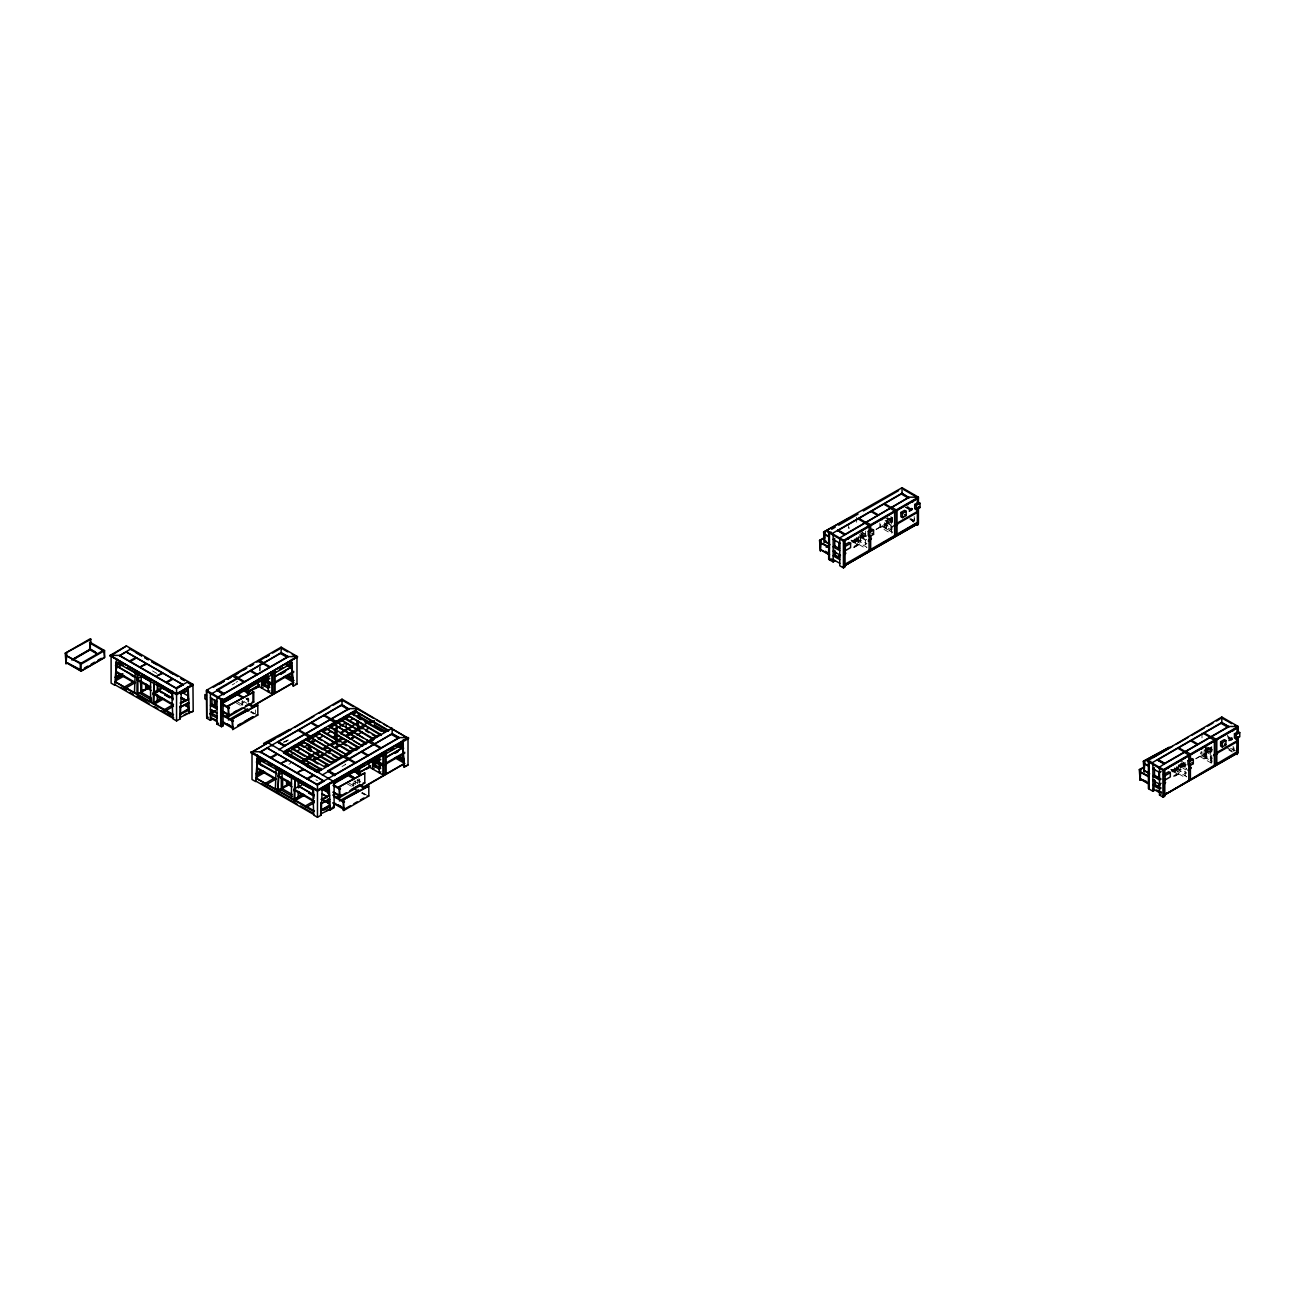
<?xml version="1.0" encoding="UTF-8"?>
<svg xmlns="http://www.w3.org/2000/svg" width="1305" height="1305" viewBox="0 0 1305 1305"><rect width="100%" height="100%" fill="white"/><g stroke="black" fill="none" stroke-linecap="round" stroke-linejoin="round"><path stroke-width="0.75" stroke-dasharray="5 3.75" d="M236.009 682.368L237.592 681.455M232.225 684.864L234.688 683.445M246.302 699.447L247.102 698.518L246.302 698.974L249.695 700.948M242.616 702.938L244.198 702.025M283.625 741.958L289.433 739.527L285.273 741.925M283.609 742.578L288.633 739.674M288.96 764.241L290.542 763.327M342.008 766.541L345.711 764.404L344.129 763.49M356.934 780.635L358.125 779.95M353.622 783.913L355.221 783M852.247 540.694L858.886 537.774M851.235 541.983L861.349 536.143L861.349 529.438M852.866 541.95L862.931 536.143M852.866 542.26L862.931 536.453L862.931 529.438M853.193 542.44L865.541 535.311M876.128 529.21L892 520.043M853.193 542.75L866.944 534.968L860.354 531.151M876.128 529.52L892.555 520.173L885.948 516.372M908.965 510.549L912.342 508.591L907.595 505.851M909.226 510.712L912.603 508.754M882.262 526.584L880.679 527.497L880.679 523.484M908.965 511.462L912.342 509.505M909.226 511.625L912.603 509.668M853.927 546.42L857.303 544.479L857.303 537.774M853.845 547.382L860.354 543.5L860.354 535.474M886.209 528.868L886.992 520.385M853.845 547.692L858.886 544.789L858.772 536.388M891.233 517.71L891.233 531.755L892.016 531.314L886.487 529.014L886.209 520.842M892.555 528.868L890.972 529.781L884.366 525.964L885.948 525.05L890.907 527.921M914.283 518.558L913.631 522.13L910.384 520.271M892.277 531.461L891.494 531.918L891.494 517.873M851.366 540.139L865.362 548.214L866.944 547.301L855.868 540.906M879.88 523.028L879.88 527.041L890.972 533.435L892.555 532.522L881.462 526.127M1178.513 765.644L1180.095 764.73L1186.702 768.531L1185.119 769.444L1178.513 765.644L1178.627 774.093L1173.603 776.997M1171.988 769.999L1178.627 767.079L1171.923 770.961M1170.977 771.288L1181.09 765.448L1181.09 760.424M1172.608 771.271L1182.673 765.448M1172.608 771.565L1182.673 765.758L1182.673 758.743M1172.934 771.761L1185.283 764.632M1195.869 758.515L1211.741 749.347M1172.934 772.054L1185.283 764.926M1195.869 758.825L1211.741 749.657M1228.706 739.87L1232.099 737.912L1227.336 735.155M1228.967 740.017L1232.36 738.059M1228.706 740.783L1232.099 738.826M1228.967 740.93L1232.36 738.973M1173.684 775.741L1177.045 773.783L1177.045 767.079M1173.603 776.687L1180.095 772.805L1180.095 764.779M1206.75 749.69L1205.967 758.172L1205.967 748.14M1211.758 746.574L1211.758 760.619L1206.228 758.319L1206.228 748.287M1211.758 760.619L1210.975 761.076L1210.975 757.063M1233.241 748.32L1234.024 747.863L1234.171 750.995M1212.019 760.766L1211.236 761.223L1211.236 757.21M1171.107 769.444L1185.119 777.535L1186.702 776.622L1175.609 770.211L1175.609 766.198M907.595 506.764L912.44 509.57M906.779 506.911L912.521 510.222M906.714 507.172L912.44 510.483M905.98 507.368L911.722 510.679M905.066 507.139L911.64 510.94M910.792 518.672L914.071 520.565M910.792 518.982L914.071 520.874M909.552 518.868L912.799 520.744M910.792 519.896L914.071 521.788M887.253 517.596L892.897 520.842M887.172 518.46L893.028 521.837M884.366 517.286L890.972 521.087M887.433 519.521L892.229 522.294M886.454 520.157L893.012 523.957M885.067 520.287L891.462 523.974M885.883 521.657L890.679 524.431M890.972 525.36L884.366 521.543L884.366 529.634L885.948 528.721L885.948 520.695M882.245 525.67L886.992 528.411M1227.336 736.085L1232.181 738.875M1227.956 737.048L1232.263 739.527M1228.103 737.439L1232.181 739.788M1228.609 738.336L1231.48 739.984M1228.103 738.353L1231.398 740.245M863.225 533.566L866.504 535.474M858.772 532.065L866.634 536.453M861.055 534.153L865.851 536.91M1232.181 748.923L1235.476 750.832M848.674 527.611L849.457 528.068L848.674 528.525L848.674 522.881M1230.533 748.287L1233.829 750.179M859.767 534.626L865.77 537.791M859.473 535.066L866.944 539.226L865.362 540.139L858.772 536.339M1225.281 746.77L1231.757 750.505M860.272 536.437L866.667 540.139M1228.951 749.201L1232.246 751.093M1228.951 750.114L1232.246 752.006M850.974 540.221L858.886 544.789M853.943 542.537L857.303 544.479M1207.011 746.9L1212.639 750.147M1207.973 748.369L1212.769 751.142M1204.123 746.591L1210.714 750.408L1212.296 749.494L1205.706 745.677L1205.706 758.026L1204.123 758.939L1204.123 750.913M1207.19 748.842L1211.986 751.598M1206.195 749.478L1211.122 752.316M1210.649 752.806L1205.706 749.951L1204.123 750.864L1210.714 754.665M1204.825 749.592L1210.339 752.773M1204.026 750.049L1210.42 753.735M1202.003 754.975L1206.75 757.716M1199.621 756.345L1214.417 764.877M1180.095 760.456L1186.702 764.273L1185.119 765.187L1178.513 761.37M1182.966 762.887L1186.261 764.779M1181.596 763.001L1186.392 765.774M1180.797 763.458L1185.592 766.231M1180.601 764.257L1185.527 767.095M1179.802 764.714L1186.376 768.498M1178.431 764.828L1186.424 769.444M1170.716 769.526L1178.627 774.093M1172.004 770.88L1177.045 773.783M245.829 698.11L249.01 699.937M243.644 701.405L247.004 703.346M237.592 701.878L242.551 704.733M236.009 702.791L240.952 705.646M251.164 711.535L256.22 714.455M251.457 712.024L254.622 713.851M250.381 711.992L253.741 713.949M357.358 779.966L360.718 781.907M353.769 780.945L357.13 782.886M348.614 782.837L353.557 785.692M156.861 673.429L151.755 670.476L151.755 672.303M347.032 783.75L351.975 786.605M362.186 792.51L367.227 795.414M362.48 792.983L365.645 794.81M361.387 792.967L364.764 794.908M315.892 779.786L317.474 780.7M1233.143 746.281L1233.372 751.452M914.201 516.519L914.365 520.581M1211.236 747.178L1211.236 755.203M1210.975 747.031L1210.975 755.057M1210.714 747.553L1210.714 751.354M1210.714 753.246L1210.714 762.74L1212.296 761.826L1201.22 755.432L1201.22 751.419M1207.011 747.847L1207.011 757.879M1202.003 732.904L1202.003 739.837M1202.003 751.876L1202.003 755.889L1200.421 756.802L1200.421 752.789M1185.119 762.332L1185.119 777.535M1177.844 766.622L1177.844 773.327M1176.409 766.655L1176.409 770.668L1174.81 771.581L1174.81 767.568M892.277 517.416L892.277 527.448M892.016 517.269L892.016 527.302M890.972 516.34L890.972 533.435M887.253 520.548L887.253 528.574M865.362 531.135L865.362 548.214M862.132 530.662L862.132 535.686M858.086 537.317L858.086 544.022M856.651 517.286L856.651 523.305M856.651 537.35L856.651 541.363L855.069 542.276L855.069 538.264M359.707 779.216L359.707 783.228M358.908 778.742L358.908 782.755M357.325 779.672L357.325 783.685M355.221 780.635L355.221 784.648M353.769 782.625L353.769 785.969M352.986 783.082L352.986 786.426M260.282 666.447L260.282 670.46M259.499 666.904L259.499 670.917M255.421 709.887L255.421 713.231M248.684 698.24L248.684 702.253M247.885 697.784L247.885 701.796M242.746 701.65L242.746 705.01M242.616 700.589L242.616 704.602M241.963 701.193L241.963 705.467M860.354 539.846L858.772 540.759L865.362 544.56L866.944 543.647L860.354 539.846M1180.095 769.151L1178.513 770.064L1185.119 773.865L1186.702 772.952L1180.095 769.151M1205.706 754.372L1204.123 755.285L1210.714 759.086L1212.296 758.172L1205.706 754.372"/><path stroke-width="1.5" d="M845.036 565.44L917.366 522.767M1164.794 794.745L1237.107 751.778M115.688 679.416L116.047 671.292L134.513 682.009M116.21 667.23L116.39 663.168M180.008 706.135L180.269 718.794L181.33 691.356L193.205 684.505L126.422 645.942L110.06 655.404L176.566 694.717L192.944 685.272L188.165 682.515M256.579 775.774L256.938 767.65L275.404 778.367M257.118 763.588L257.281 759.526M320.899 802.493L321.161 815.152L322.221 787.714M111.104 656.317L111.104 683.135L114.807 685.272L116.651 658.601M115.77 680.949L116.651 661.651M293.478 776.606L252.012 752.659L252.012 779.493L255.698 781.613L257.558 754.959M256.579 779.232L257.558 757.993M66.832 653.218L66.049 663.723L65.25 653.218L90.322 638.732L91.122 643.218M65.25 653.218L91.122 639.189M97.94 654.409L89.539 649.564L90.322 642.403L104.579 650.624L104.579 657.638L81.089 671.194L66.832 662.973M72.689 659.286L90.322 649.107L95.379 652.011M71.873 660.069L90.322 649.401L96.668 653.071M73.553 659.4L90.322 649.711M81.089 663.266L66.832 655.958L81.089 664.18L104.579 650.624M84.45 668.029L87.827 666.088M91.203 664.147L94.564 662.19M97.94 660.248L101.317 658.307M110.06 656.317L126.422 645.942M131.169 649.613L131.169 648.683L119.554 655.697L126.161 651.896L183.173 684.815L126.161 651.896M120.142 662.989L115.476 665.681L120.941 663.446M120.908 665.583L117.629 667.491L120.876 664.685M129.211 661.276L135.802 657.459M129.994 661.733L136.601 657.916M114.987 677.246L120.272 674.196M115.77 677.703L122.817 673.641M115.982 678.486L122.556 674.701M115.982 678.796L122.556 675.011M115.917 680.655L124.138 675.925M135.247 672.385L134.448 692.955L135.247 692.498M133.893 681.553L124.04 687.246L128.233 689.66M125.623 688.159L135.475 682.466M140.94 681.716L140.94 691.21L146.486 688.926L146.486 685.125M141.201 675.925L141.201 691.976L136.976 694.407L137.09 674.359L137.89 673.902L137.89 694.015M140.94 691.21L146.486 688.926M146.225 684.146L146.225 688.159L150.173 686.789M136.976 694.717L150.124 687.131M165.751 682.368L172.342 678.551M166.534 682.825L173.141 679.024M161.445 692.694L158.101 689.839L162.848 687.099M154.659 692.727L161.298 688.909M158.003 691.715L153.077 694.554L153.876 695.01M175.784 688.159L182.374 684.342M188.621 713.052L193.205 711.323L192.944 684.342L176.566 693.803L110.06 655.404L119.554 655.404L176.566 688.306L188.181 681.601M180.269 718.794L176.566 720.931L172.88 718.794L171.82 694.407L172.619 690.9M183.173 684.815L176.566 688.616L119.554 655.697M153.925 702.596L160.499 698.811M157.301 695.239L157.301 701.258L153.077 703.705L154.006 683.2L154.006 703.33M157.04 700.508L162.587 698.224M153.876 704.472L163.729 698.779M179.747 692.27L176.566 694.097L171.82 691.356M182.276 692.939L188.311 690.378L189.404 713.509M173.5 704.423L163.631 710.099L165.229 711.013L173.434 706.282M180.139 703.02L188.719 698.974L180.938 703.477M206.712 716.657L206.451 690.296L281.146 647.166L297.507 656.611L222.812 700.654L206.451 691.21M213.4 687.197L223.824 681.177M227.298 679.171L230.773 677.165M234.248 675.158L246.4 668.144M249.875 666.137L253.349 664.131M256.824 662.124L268.993 655.11M272.468 653.104L279.417 649.091M208.294 690.443L206.712 691.356L206.712 718.19L210.415 720.311L211.997 719.398M218.865 684.342L224.085 681.341M227.559 679.334L231.034 677.328M234.508 675.321L237.983 673.315M243.187 670.297L246.694 668.274M250.136 666.284L253.61 664.278M265.78 657.263L269.254 655.257M223.612 694.717L216.744 689.839L281.146 652.957L288.014 656.611L281.146 652.663L211.296 693.999M179.911 713.819L188.132 709.072M184.038 715.091L187.072 713.329M189.878 712.318L193.205 711.323M189.388 712.922L179.503 717.701M218.066 697L288.014 656.611L297.507 656.611L222.812 700.654M288.014 656.921L223.612 694.113L216.744 690.149M216.01 700.084L215.211 707.245M223.073 698.974L221.491 699.904L221.491 726.722L223.073 725.808L223.073 699.904L206.451 690.296M223.073 699.904L296.985 657.231L296.985 684.048L293.282 686.185L291.439 662.565L286.252 665.55M222.812 701.943L226.173 700.002M229.533 698.077L232.877 696.136M222.812 702.253L260.315 680.525M263.773 678.535L267.231 676.528M270.69 674.538L275.877 671.537M279.335 669.547L282.794 667.556M222.747 702.889L237.918 694.146L243.024 697.082M210.056 713.509L215.358 710.458M248.864 691.095L259.499 684.962M210.056 713.819L215.358 710.752M248.864 691.405L259.45 685.304M275.127 676.235L290.379 667.442L290.379 668.356M275.404 676.398L290.656 667.589L290.656 668.503M249.875 691.438L258.569 686.414M255.356 688.583L258.83 686.577M280.216 674.228L285.306 671.292M280.477 674.375L285.567 671.439M206.712 718.19L208.294 717.277M227.886 706.021L253.757 692.009L253.757 702.057L228.685 716.543L227.886 706.021L253.757 692.009M269.792 682.825L268.21 683.738L261.62 679.938M263.202 687.099L261.62 688.012L261.62 680.411M211.997 716.967L210.415 717.88L217.005 721.681M275.061 682.075L293.707 671.308M223.073 712.4L223.873 711.943L222.682 713.085M271.913 684.195L272.696 683.738L262.843 678.062M272.696 684.195L271.505 684.88L261.93 679.35M275.061 682.988L293.707 672.222M274.67 683.673L275.861 682.531M225.113 716.869L228.473 714.928M269.792 690.9L268.21 691.813L268.21 675.762M229.468 714.569L221.948 711.127M233.709 712.416L237.07 710.475M227.886 716.086L242.11 707.881M245.454 705.94L248.815 703.999M252.175 702.057L253.757 702.057M217.005 697.31L217.005 724.128L218.588 723.215M228.375 720.001L247.771 708.794M251.294 706.772L293.641 682.319M223.073 723.362L224.656 722.448L223.073 724.275M251.294 707.065L293.641 682.629M231.931 719.022L257.803 705.01L257.803 715.058L232.714 729.544L231.931 719.022L257.803 705.01M233.513 727.554L222.633 722.187M237.755 725.417L241.115 723.476M244.475 721.534L252.86 716.706M237.755 725.727L252.86 717M256.22 715.058L257.803 715.058M342.008 699.17L250.952 752.659L317.474 791.075L408.53 738.5L342.008 699.17L342.008 704.961L277.606 742.154L284.474 745.808L348.875 708.631L358.386 708.631L358.386 709.545M250.952 752.659L268.112 742.757M269.874 741.746L275.143 738.695M278.666 736.673L290.982 729.56M294.506 727.521L313.869 716.347M319.138 713.297L329.692 707.196M333.215 705.173L342.008 700.084L353.41 706.658M267.052 748.254L260.462 752.055L317.474 784.974L324.064 781.157L267.052 747.944L324.064 781.157M261.049 759.331L256.367 762.038L261.832 759.787M277.606 742.154L284.474 746.117L348.875 708.925L342.008 704.961M261.962 765.725L258.602 762.87L263.365 760.13M258.602 763.784L276.807 773.686M270.102 757.634L276.709 753.817M270.902 758.091L277.492 754.274M358.386 708.631L283.674 751.745L287.622 754.943M283.413 752.512L288.633 749.51M292.108 747.504L295.582 745.498M299.057 743.491L311.21 736.46M314.684 734.454L325.108 728.435M330.328 725.433L347.701 715.401M351.175 713.395L356.379 710.393M283.674 752.659L288.894 749.657M292.369 747.651L302.793 741.632M306.267 739.625L325.369 728.598M354.911 711.551L328.844 726.591L337.261 731.485M285.273 753.572L304.293 742.594M307.784 740.571L320.002 733.524M323.493 731.518L349.658 716.412M353.149 714.39L356.64 712.383M255.878 773.604L261.163 770.554M256.661 774.061L261.962 771.01M290.346 754.926L293.821 752.903M297.312 750.897L300.803 748.874M304.293 746.868L307.784 744.845M311.047 742.969L314.766 740.816M318.257 738.809L323.493 735.775M326.984 733.769L330.459 731.746M333.95 729.74L346.168 722.693L346.135 726.967M349.658 720.67L353.149 718.663M356.265 716.853L359.968 714.716M256.873 774.844L263.447 771.059M256.873 775.154L263.447 771.353M256.824 777.013L265.029 772.266M276.138 768.727L275.355 789.313L276.138 788.856M340.377 732.725L357.325 722.954M310.606 750.228L311.389 749.771L310.606 751.142M334.618 736.363L333.835 737.733L334.618 737.276M336.984 735.596L337.783 735.139L336.984 736.526M340.377 733.655L352.236 726.803M357.325 723.867L356.526 725.237L357.325 724.781M301.373 761.043L318.812 750.979M322.302 748.956L341.502 737.88M344.977 735.873L371.158 720.751M282.63 772.625L277.883 775.366L291.488 783.228M264.948 783.604L274.8 777.911M302.956 761.957L313.412 755.921M316.903 753.899L320.394 751.892M323.885 749.869L327.376 747.863M330.866 745.84L343.084 738.793M346.559 736.787L365.759 725.694M369.25 723.688L374.486 720.67M266.53 784.517L276.383 778.824M313.233 759.38L316.756 757.34M313.233 759.689L316.756 757.65M320.28 755.611L323.803 753.572M327.343 751.533L330.866 749.51M336.152 746.444L339.692 744.405M343.215 742.382L346.739 740.343M313.412 760.179L316.903 758.172M320.394 756.15L330.866 750.114M334.357 748.091L339.594 745.073M343.084 743.067L346.559 741.044M350.05 739.038L353.541 737.015M357.032 735.009L362.268 731.975M365.759 729.968L369.25 727.945M306.006 764.779L309.481 762.773M312.955 760.766L325.108 753.735M328.583 751.729L332.057 749.723M335.532 747.716L347.701 740.702M351.175 738.695L354.65 736.689M306.267 764.926L309.742 762.919M313.216 760.913L325.369 753.899M328.844 751.892L332.318 749.886M335.793 747.879L339.267 745.873M342.742 743.866L347.962 740.849M351.437 738.842L354.911 736.836M278.487 789.492L282.092 788.318L282.092 772.266M281.831 778.074L281.831 787.568L287.377 785.284L287.377 781.483M287.116 780.504L287.116 784.517L290.281 782.69M279.286 789.949L282.092 788.318M281.831 787.568L287.377 785.284M287.116 784.517L291.08 783.147M277.883 791.075L291.015 783.489M315.892 771.255L320.965 768.335M324.439 766.312L327.93 764.306M331.421 762.283L341.894 756.248M345.385 754.225L357.603 747.178M361.077 745.155L380.277 734.079M383.768 732.072L387.259 730.05M331.829 746.33L347.032 755.106L350.474 753.115M369.576 742.088L373.051 740.082M306.642 778.726L313.249 774.909M317.735 772.332L319.317 771.418M356.135 750.147L357.717 749.233M307.442 779.183L314.032 775.366M298.731 787.258L303.739 783.457M334.618 775.676L327.767 770.798L392.169 733.916L399.036 737.586L392.169 733.622L322.319 774.974M316.675 784.517L323.281 780.7M260.462 752.659L260.462 751.745L317.474 784.664L399.036 737.586L408.53 737.586L317.474 790.161L250.952 751.745L260.462 751.745L342.008 704.667L348.875 709.545M399.036 737.88L334.618 775.072L327.767 771.108M299.514 795.952L302.695 794.109M294.832 798.954L303.037 794.223M298.193 791.597L298.193 797.616L293.984 800.063L294.897 779.558L294.897 799.671M297.931 796.866L303.478 794.582M294.767 800.83L304.62 795.137M317.474 790.455L401.516 741.925M402.462 740.473L408.008 738.19L408.008 765.007L404.305 767.144L402.462 743.524L397.275 746.509M333.835 782.902L337.196 780.977M340.556 779.036L343.9 777.095M324.929 788.285L329.219 786.719L330.312 809.867L334.096 807.681L334.096 780.863M333.835 783.212L364.421 765.48M367.88 763.49L371.338 761.484M374.796 759.494L386.9 752.512M390.358 750.505L393.816 748.515M333.77 783.865L348.941 775.105L354.046 778.041M359.886 772.071L370.522 765.921M359.886 772.364L370.473 766.263M386.15 757.21L401.402 748.401L396.655 745.661M386.411 757.357L401.663 748.548M366.101 769.379L369.576 767.389M394.632 753.23L398.009 751.272M394.893 753.376L398.286 751.419M304.538 806.457L314.391 800.764M338.909 786.997L364.78 772.968L364.78 783.033L339.708 797.502L338.909 786.997L364.78 772.968M380.815 763.784L379.233 764.697L372.626 760.897M306.12 807.371L314.326 802.64M374.225 768.058L372.626 768.971L372.626 759.477M321.03 799.378L329.627 795.332L321.829 799.835M322.482 799.753L327.229 797.012L322.205 794.109M386.084 763.034L404.729 752.267M334.096 793.358L334.896 792.902L333.705 794.044M382.936 765.154L383.719 764.697L375.514 759.967M383.719 765.154L382.528 765.856L372.936 760.309M386.084 763.947L404.729 753.181M385.693 764.632L386.884 763.49M329.023 799.019L320.851 803.75L329.822 799.492M336.135 797.828L341.176 794.908M380.815 771.875L379.233 772.788L379.233 756.737M328.028 802.657L329.61 801.743M340.491 795.528L332.971 792.086M351.453 789.509L359.837 784.664M338.909 797.045L346.412 792.722M349.773 790.781L359.837 784.957M363.198 783.033L364.78 783.033M320.818 810.16L329.023 805.43M339.382 800.96L358.793 789.77M362.317 787.731L404.648 763.278M324.031 810.128L328.958 807.289M334.096 804.32L335.679 803.407L334.096 805.234M362.317 788.024L404.648 763.588M342.954 799.998L368.809 785.969L368.809 796.034L343.737 810.503L342.954 799.998L368.809 785.969M326.462 810.568L330.279 809.279L320.394 814.059M403.522 766.688L408.008 765.007M312.711 787.714L313.771 815.152L317.474 817.273L321.161 815.152M344.536 808.529L333.64 803.146M825.184 532.032L824.385 542.554L823.602 532.032L849.457 518.003M342.954 810.046L350.458 805.723M353.802 803.782L357.162 801.841M360.523 799.9L363.883 797.959M367.227 796.034L368.809 796.034M823.602 532.032L902.049 487.727L918.41 497.172L918.41 503.926M838.87 538.41L908.916 497.172L918.41 497.172L843.715 540.303L827.354 530.841L828.153 531.298M831.66 529.275L835.184 527.236M838.707 525.214L858.054 514.04M863.339 510.989L898.525 490.664M831.057 532.065L829.458 532.978L829.458 559.796L831.057 558.883L834.743 561.02L833.161 561.933L828.675 559.339L828.675 531.608M821.139 540.368L820.356 550.873L819.556 540.368L824.564 537.464M832.101 533.582L902.049 493.208L908.916 498.086M819.556 540.368L824.499 538.427M837.647 530.695L902.049 493.518L908.916 497.466L844.514 534.659L837.647 530.385L844.514 534.659M825.967 541.02L825.184 541.477L828.545 543.418M834.743 538.459L833.161 539.373L839.767 543.19M826.179 547.219L829.523 545.278M839.441 542.081L838.642 549.258M834.743 550.204L833.161 551.118L839.767 554.919M868.265 531.298L871.968 529.178L873.551 530.091L873.551 534.349L869.848 536.486L868.265 535.572L868.265 531.298L869.848 532.212L873.551 530.091M900.89 512.474L904.577 510.337L906.176 511.25L906.176 515.524L902.473 517.645L900.89 516.731L900.89 512.474L902.473 513.387L906.176 511.25M914.723 504.48L918.41 502.343L920.009 503.257L920.009 507.531L916.306 509.668L914.723 508.754L914.723 504.48L916.306 505.394L920.009 503.257M850.583 543.337L849 542.423L843.715 545.474L845.297 546.387L850.583 543.337L850.583 547.611L845.297 550.661L843.715 549.748M837.076 557.072L840.42 555.131M837.076 557.382L840.42 555.441M897.024 523.24L917.366 511.495M845.036 553.548L845.836 553.092L845.036 554.462M869.065 539.683L868.265 541.053L869.065 540.596M870.647 538.769L871.43 538.312L870.647 539.683M894.659 524.904L893.876 526.274L894.659 525.817M897.024 524.153L917.366 512.408M897.024 525.067L897.824 523.697M917.366 513.322L916.567 512.865M845.036 564.217L917.366 522.473M918.41 523.387L843.454 566.354L918.41 523.387L918.41 507.808M839.767 538.916L839.767 565.75L843.454 567.871L845.036 566.957L845.036 549.715M914.903 523.778L918.149 524.757L918.149 507.515M1143.343 761.337L1169.215 747.325L1143.343 761.337L1144.142 771.859L1144.925 761.337M1234.742 725.417L1238.168 727.391L1163.473 770.521L1147.095 761.076L1221.806 717.032L1238.168 726.477L1238.168 733.231M1153.18 757.569L1172.526 746.395M1176.05 744.356L1188.366 737.243M1191.889 735.221L1204.205 728.108M1207.729 726.069L1212.998 723.019M1216.521 720.996L1220.044 718.957M1150.798 761.37L1149.216 762.283L1149.216 789.117M1140.896 769.673L1140.097 780.194L1139.314 769.673L1144.322 766.785M1151.858 762.903L1221.806 722.513L1228.658 726.477L1238.168 726.477L1163.473 769.607L1147.095 760.163M1157.405 759.999L1221.806 722.823L1228.658 726.787L1164.256 763.963L1157.405 759.999L1164.256 763.653L1228.658 726.477L1228.658 727.391M1139.314 769.673L1144.24 767.731M1154.501 767.78L1152.902 768.694L1159.509 772.495L1161.091 771.581M1159.183 771.402L1158.4 778.563L1155.023 776.622M1154.501 779.509L1152.902 780.423L1159.509 784.24L1161.091 783.326M1188.023 760.619L1191.71 758.482L1193.292 759.396L1193.292 763.653L1189.605 765.79L1188.023 764.877L1188.023 760.619L1189.605 761.533L1193.292 759.396M1220.632 741.778L1224.335 739.641L1225.917 740.555L1225.917 744.829L1222.23 746.966L1220.632 746.052L1220.632 741.778L1222.23 742.692L1225.917 740.555M1234.465 733.785L1238.168 731.665L1239.75 732.578L1239.75 736.836L1236.047 738.973L1234.465 738.059L1234.465 733.785L1236.047 734.699L1239.75 732.578M1170.324 772.658L1168.742 771.744L1163.473 774.779L1165.055 775.692L1170.324 772.658L1170.324 776.915L1165.055 779.966L1163.473 779.052M1156.817 786.377L1160.178 784.452M1154.501 787.894L1152.902 788.807L1159.509 792.608L1161.091 791.695M1156.817 786.687L1160.178 784.745M1216.782 752.545L1237.107 740.8M1164.794 782.87L1165.577 782.413L1164.794 783.783M1188.806 768.988L1188.023 770.358L1188.806 769.901M1190.388 768.074L1191.188 767.617L1190.388 768.988M1214.417 754.208L1213.617 755.579L1214.417 755.122M1216.782 753.458L1237.107 741.713M1148.416 760.913L1148.416 788.66L1152.902 791.238L1154.501 790.324M1216.782 754.372L1217.565 753.001M1237.107 742.627L1236.324 742.17M1159.509 768.237L1159.509 795.055L1161.091 794.141M1238.168 752.691L1163.212 795.659L1238.168 752.691L1238.168 737.113M1159.509 795.055L1163.212 797.192L1164.794 796.278L1164.794 779.036M295.403 684.048L296.985 684.048M903.631 489.554L918.41 498.086L843.715 541.216L827.354 531.755M901.266 493.975L908.117 497.923M918.41 506.617L920.009 507.531M904.577 514.61L906.176 515.524M884.496 503.648L891.364 507.612M883.713 504.105L890.565 508.069M871.691 511.038L878.559 515.002M870.908 511.495L877.776 515.459M1221.806 717.946L1227.075 720.996M1228.217 721.649L1231.626 723.623M1221.007 723.28L1227.875 727.244M858.902 518.428L865.753 522.392M858.103 518.884L864.97 522.848M871.968 533.435L873.551 534.349M1224.335 743.915L1225.917 744.829M1204.254 732.953L1211.105 736.917M1203.455 733.41L1210.322 737.374M838.446 530.238L845.297 534.202M1191.449 740.343L1198.316 744.307M1190.649 740.8L1197.517 744.764M829.344 536.257L825.184 534.773L828.545 536.714M839.686 548.785L834.743 545.93L833.161 546.844L839.767 550.661M825.184 541.787L829.931 544.528M1178.643 747.732L1185.511 751.696M828.659 546.534L821.139 543.108L829.556 547.97M1177.86 748.189L1184.712 752.153M839.686 557.79L834.743 554.919L833.161 555.832L839.767 559.649M825.298 551.297L828.659 553.238M1191.71 762.74L1193.292 763.653M821.139 549.813L829.556 554.674M821.139 550.123L829.067 554.69M833.161 559.502L839.767 563.303M1158.188 759.543L1165.055 763.507M1149.085 765.562L1144.925 764.077L1148.302 766.019M1144.925 770.782L1148.302 772.723M1144.925 771.092L1149.689 773.832M1148.416 775.839L1140.896 772.413L1149.297 777.274M1146.736 781.581L1140.896 779.118L1149.297 783.979M1140.896 779.428L1148.808 783.995M1156.573 790.014L1161.499 792.853M281.146 648.079L287.785 651.913M292.238 654.49L297.507 657.524M291.439 659.514L293.282 686.185M280.347 653.413L287.214 657.377M291.439 662.565L292.238 663.022L223.073 702.938L222.29 699.447M287.475 664.229L290.917 666.219M286.676 664.685L291.863 667.687M287.214 665.615L290.379 667.442M358.125 709.382L373.589 718.321M376.966 720.262L380.375 722.236M383.719 724.161L387.177 726.167M390.587 728.125L408.53 738.5M341.225 705.418L348.092 709.382M391.37 734.372L398.237 738.336M288.421 675.142L293.119 677.85L287.622 675.599M369.674 722.154L358.386 715.629L358.386 712.791M385.774 731.452L374.486 724.928L374.486 722.089M384.779 732.399L350.996 712.889L354.373 715.76M263.594 663.087L270.461 667.051M285.55 675.615L293.756 680.362M285.55 675.925L293.756 680.655M357.749 717.701L361.126 719.659M364.503 721.616L381.403 731.355M402.462 743.524L404.305 767.144M262.794 663.544L269.662 667.508M283.968 676.838L292.173 681.569M400.211 746.183L403.669 748.189L397.699 745.644M377.39 736.673L343.606 717.163L343.606 718.076M345.287 719.055L355.417 724.895M358.81 726.852L362.186 728.794M365.563 730.751L368.94 732.709M372.317 734.65L375.693 736.607M266.497 676.659L269.792 678.567L268.21 679.481L264.915 677.572M250.788 670.493L257.656 674.44M399.428 756.101L404.126 758.809L398.645 756.557M250.005 670.949L256.857 674.897M262.713 678.894L272.305 684.424M396.573 756.574L403.131 760.375M324.456 715.107L331.323 719.071M374.617 744.062L381.484 748.026M396.573 756.884L403.131 760.668M339.594 724.291L342.97 726.249M346.347 728.19L363.23 737.945M366.623 739.902L370 741.844L332.514 719.3L330.932 720.213L334.618 722.334M323.673 715.564L330.54 719.528M373.817 744.519L380.685 748.483M394.975 757.797L403.196 762.544M273.495 693.037L274.278 693.493L274.278 673.429M328.811 725.694L362.611 746.117L354.161 741.24M340.638 733.426L344.014 735.384M347.407 737.341L350.784 739.283M377.52 757.618L380.815 759.526L379.233 760.44L375.938 758.531M237.983 677.882L244.851 681.846M237.2 678.339L244.068 682.303M311.667 722.497L318.518 726.461M361.811 751.452L368.679 755.416M310.867 722.954L317.735 726.918M361.028 751.908L367.88 755.872M373.736 759.853L383.327 765.399M354.813 749.69L321.03 730.18L321.03 731.11M322.727 732.072L339.61 741.827M342.987 743.785L346.363 745.726M349.756 747.683L353.133 749.641M243.758 689.888L250.495 693.771M242.975 690.345L249.695 694.244M313.249 734.682L347.032 755.106M318.306 738.532L321.699 740.473M325.076 742.431L328.452 744.372M310.606 736.216L306.903 734.079L305.321 734.992L309.024 737.129M298.861 729.887L305.729 733.85M349.006 758.841L355.874 762.805M237.918 695.059L242.714 697.816M298.062 730.343L304.93 734.307M348.223 759.298L355.074 763.262M249.483 703.868L254.524 706.772M311.928 740.62L313.51 741.534L313.51 744.388M248.684 704.325L253.741 707.245M289.433 729.462L263.561 743.491L264.36 743.948M305.859 738.956L339.643 758.45M305.859 739.87L322.743 749.625M326.12 751.566L329.496 753.523M332.889 755.465L336.266 757.422M217.527 689.693L224.395 693.656M354.781 770.847L361.518 774.746M353.981 771.304L360.718 775.203M243.644 708.109L248.684 711.029M332.253 762.724L298.47 743.214L298.47 744.127M300.15 745.106L303.527 747.064M306.903 749.005L310.296 750.962M313.673 752.903L330.556 762.658M350.523 775.415L353.688 777.242M129.472 648.618L141.56 655.599M145.002 657.59L148.46 659.58M151.902 661.57L177.823 676.545M181.265 678.518L184.723 680.525M135.916 652.647L141.723 656.007M144.741 657.736L148.199 659.743M151.641 661.733L156.828 664.718M169.617 672.108L173.125 674.13M180.987 678.682L184.445 680.672M187.904 682.662L191.346 684.652M348.941 776.018L353.737 778.791M222.747 703.966L229.468 707.848M206.451 695.483L204.869 694.57L204.869 698.827L206.451 699.741M210.415 697.767L217.005 701.568M221.948 704.423L228.685 708.305M360.506 784.827L365.547 787.747M359.707 785.284L364.764 788.204M187.529 686.87L188.311 690.378L180.53 693.95M291.08 747.488L324.863 766.997M291.08 748.401L304.587 756.199M307.964 758.156L311.34 760.097M314.717 762.055L318.094 763.996M278.405 741.697L285.273 745.661M328.55 770.651L335.418 774.615M216.94 707.179L211.997 704.308L210.415 705.238L217.005 709.039M222.339 711.665L228.685 715.319M354.666 789.068L358.027 791.026M221.736 714.063L233.513 720.849M222.633 715.483L232.714 721.306M181.281 691.944L188.002 695.826M286.855 752.659L317.474 770.342M210.415 709.496L217.005 713.313M288.666 755.546L294.538 758.923M295.468 759.477L312.482 769.298M313.526 769.901L317.474 772.169L392.169 728.125L392.169 733.916M283.903 753.099L287.361 755.089M288.519 755.758L291.863 757.699M306.349 766.068L312.254 769.477M313.265 770.048L316.707 772.038M216.94 716.168L211.997 713.313L210.415 714.226L217.005 718.027M333.313 783.457L403.245 743.981L403.245 740.93M89.539 642.859L102.997 650.624M112.703 657.231L170.074 690.345M333.754 784.925L340.491 788.824M181.574 697.604L186.599 700.508M226.776 723.671L230.153 725.613M181.297 697.751L186.338 700.654M332.971 785.382L339.708 789.28M181.574 698.518L184.919 700.442M145.393 678.078L148.803 680.052M181.297 698.664L184.658 700.606M223.22 722.84L232.714 728.321M118.396 662.646L123.649 665.681M127.14 667.703L139.39 674.767M150.238 681.177L141.723 676.267L136.976 679.024L150.581 686.87M158.623 685.875L163.875 688.909M167.366 690.916L170.857 692.939M115.868 662.108L172.619 693.95L172.88 700.051M213.221 718.598L216.5 720.49M223.073 725.808L220.708 726.265L220.708 699.447M184.445 704.749L187.904 706.739M117.711 666.512L134.497 676.202M158.101 689.839L173.19 698.55M184.445 705.059L187.904 707.049M135.899 677.328L117.45 666.676L117.45 667.589M172.929 698.713L157.823 689.986L153.077 692.727L173.222 704.357M217.005 724.128L221.491 726.722M131.136 675.191L134.497 677.116M164.805 694.619L169.846 697.539M164.544 694.782L169.585 697.686M333.362 792.624L339.708 796.278M324.733 788.09L328.028 789.998M136.976 679.938L150.581 687.784M323.852 789.28L328.893 792.184M332.759 795.022L344.536 801.825M147.726 688.518L151.119 690.476M323.852 790.194L328.893 793.097M333.64 796.442L343.737 802.281M321.421 790.308L329.219 786.719L329.219 783.685M116.047 672.271L134.513 682.923M153.077 693.64L173.222 705.271M296.985 778.628L315.892 789.541M322.466 793.946L327.506 796.866M286.284 774.436L289.694 776.41M259.304 759.004L264.54 762.038M268.047 764.061L271.538 766.084M275.045 768.09L292.532 778.188M299.514 782.233L310.019 788.285M337.799 804.63L341.176 806.588M256.759 758.45L313.51 790.308L313.869 798.432M141.201 691.976L140.418 681.487M151.38 698.191L141.168 692.286L141.168 693.2M332.661 802.885L343.737 809.279M139.586 693.2L151.494 700.084M324.733 800.748L328.795 803.097M258.602 762.87L275.388 772.56M298.992 786.197L314.097 794.908M323.624 800.405L328.795 803.407M313.836 795.071L298.731 786.344L293.984 789.085L314.114 800.715M333.313 806.311L334.096 806.767L329.513 809.41L330.312 809.867M173.5 714.585L114.971 681.699L172.717 715.042M309.057 792.918L314.097 795.822M308.796 793.065L312.156 795.006M138.591 695.647L147.22 700.622M167.937 712.595L171.395 714.585M277.883 776.279L291.488 784.142M120.908 687.262L126.177 690.296M129.684 692.335L133.208 694.358M136.715 696.397L149.031 703.493M154.3 706.543L157.823 708.566M161.331 710.605L173.647 717.701M114.84 684.668L172.847 718.158M288.617 784.86L292.026 786.833M256.955 768.629L275.404 779.281M293.984 789.998L314.114 801.629M293.984 790.912L294.767 790.455M81.089 669.971L66.832 662.663L81.089 670.9L104.579 657.328L103.78 650.167L80.29 663.723L80.29 670.444M282.076 788.644L292.271 794.533M292.385 796.442L280.493 789.558L280.493 790.471M314.407 810.943L255.862 778.057L313.608 811.4M276.285 791.075L277.883 791.988M261.799 783.62L296.953 803.913M300.476 805.952L312.776 813.048M255.731 781.026L313.738 814.516M328.42 786.263L328.876 795.903M329.056 799.769L329.415 807.485M187.529 689.905L187.985 699.562M188.165 703.411L188.524 711.127M402.723 745.041L402.902 749.103M403.082 753.181L403.424 761.304M292.059 672.206L292.402 680.345M1237.907 733.084L1237.907 727.244L1163.212 770.358L1163.212 797.192M1237.907 736.819L1237.107 754.518L1237.107 737.276M1237.107 727.701L1237.107 733.443M1236.047 734.699L1236.047 738.973M1235.525 753.001L1235.525 753.915M1233.943 729.528L1232.36 731.355L1232.36 730.441M1222.23 742.692L1222.23 746.966M1221.806 717.032L1221.806 722.823M1216.782 739.429L1216.782 763.507M1215.999 763.963L1215.999 739.283L1212.296 737.146L1210.714 738.059L1214.417 740.196L1214.417 764.877M1203.194 747.276L1201.611 749.103L1201.611 748.189M1190.388 759.755L1190.388 754.062L1186.702 751.925L1185.119 752.838L1188.806 754.975L1188.806 760.668M1190.388 763.556L1190.388 778.742M1189.605 761.533L1189.605 765.79M1188.806 764.469L1188.806 779.656M1169.541 766.704L1167.959 768.531L1167.959 767.617M1166.376 792.918L1166.376 793.832M1165.055 775.692L1165.055 779.966M1164.794 769.444L1164.794 775.203M1164.256 763.963L1158.628 767.715M1163.473 769.607L1163.473 795.822M1159.183 772.315L1159.183 779.02M1155.137 780.651L1155.137 785.675M1154.501 769.249L1154.501 776.915M1154.501 780.749L1154.501 784.582M1152.902 764.42L1152.902 791.238M1144.142 761.794L1144.142 771.859M1140.097 770.129L1140.097 780.194M918.149 503.763L918.149 497.923L843.454 541.053L843.454 567.871M917.366 498.38L917.366 504.138M917.366 507.971L917.366 525.214M916.306 505.394L916.306 509.668M915.784 523.68L915.784 524.594M914.201 500.223L912.603 502.05L912.603 501.136M902.473 513.387L902.473 517.645M902.049 487.727L902.049 493.518M897.024 510.125L897.024 534.202M896.241 534.659L896.241 509.961L892.555 507.841L890.972 508.754L894.659 510.891L894.659 535.572M883.436 517.971L881.854 519.798L881.854 518.884M870.647 530.45L870.647 524.757L866.944 522.62L865.362 523.533L869.065 525.67L869.065 531.363M870.647 536.143L870.647 549.438M869.848 532.212L869.848 536.486M869.065 535.164L869.065 550.351M849.783 537.399L848.201 539.226L848.201 538.312M846.619 563.613L846.619 564.527M845.297 546.387L845.297 550.661M845.036 540.139L845.036 543.973M843.715 540.303L843.715 566.5M839.441 543.01L839.441 548.035M835.396 551.33L835.396 556.37M834.743 539.944L834.743 547.611M834.743 551.444L834.743 555.278M833.161 535.115L833.161 561.933M824.385 532.489L824.385 542.554M820.356 540.825L820.356 550.873M386.084 751.941L386.084 774.012M385.301 754.388L385.301 774.452M383.719 753.295L383.719 775.366L368.94 766.834L368.94 763.034M382.936 754.845L382.936 774.909M380.293 763.539L380.293 767.552M375.53 760.799L375.53 766.818M375.269 760.636L375.269 766.655M374.225 762.365L374.225 766.166M359.968 716.135L359.968 718.99M359.707 767.161L359.707 775.203M358.386 721.208L358.386 727.048M358.125 720.882L358.125 726.901M358.125 770.097L358.125 774.11M357.325 721.339L357.325 727.081M357.325 769.64L357.325 773.653M354.161 711.665L352.578 713.509L352.578 712.579M343.737 799.525L343.737 810.503M339.708 786.54L339.708 797.502M336.984 727.603L336.984 739.641M336.201 721.42L336.201 722.334M336.201 727.13L336.201 740.424M334.618 731.828L334.618 739.429M333.835 781.613L267.313 742.3L267.313 743.214M329.088 777.959L329.088 778.873M328.028 785.936L328.028 793.587M328.028 798.986L328.028 803.179M323.412 729.43L321.829 731.257L321.829 730.343M317.474 784.664L317.474 817.273M310.606 747.602L310.606 751.403M309.807 745.09L309.807 747.944L308.225 747.031L308.225 744.176M309.024 746.623L309.024 750.408M309.024 754.208L309.024 758.009M298.731 782.119L298.731 787.828M298.731 791.613L298.731 797.322M298.193 781.565L298.193 787.584M291.472 778.498L291.472 798.611M290.199 783.946L290.199 784.86M287.899 780.961L287.899 784.974M286.578 781.026L286.578 784.827M284.474 746.117L278.846 749.869M282.63 778.53L282.63 788.024M281.309 777.829L281.309 787.861M281.146 647.166L281.146 652.957M275.061 670.966L275.061 693.053M272.696 672.336L272.696 694.407L257.917 685.875L257.917 682.075M272.076 745.041L272.076 745.954M271.913 673.886L271.913 693.95M269.27 682.58L269.27 686.593M265.306 681.389L265.306 685.402M265.029 681.243L265.029 685.255M264.524 679.84L264.524 685.859M264.246 679.677L264.246 683.69M263.202 681.406L263.202 685.19M260.315 758.319L260.315 762.332M259.516 757.862L259.516 761.875M252.958 691.552L252.958 701.601M248.684 686.202L248.684 694.227M247.102 689.122L247.102 693.134M232.714 718.566L232.714 729.544M228.685 705.565L228.685 716.543M214.428 700.084L214.428 706.788M211.997 698.322L211.997 705.989M211.997 709.822L211.997 713.656M210.415 693.493L210.415 720.311M176.566 688.306L176.566 720.931M157.823 685.761L157.823 691.471M157.823 695.271L157.823 700.964M157.301 685.207L157.301 691.226M150.581 682.14L150.581 702.253M149.308 687.605L149.308 688.518M147.008 684.603L147.008 688.616M145.687 684.668L145.687 688.469M141.723 682.172L141.723 691.666M90.322 639.646L90.322 649.401M81.089 664.18L81.089 671.194M66.049 653.675L66.049 663.723M145.687 663.772L140.94 666.512L146.486 664.229L145.687 663.772M161.787 673.07L157.04 675.811L162.587 673.527L161.787 673.07M233.905 675.06L232.323 675.974L236.009 678.111L237.592 677.197L233.905 675.06M259.499 660.281L257.917 661.195L261.62 663.315L263.202 662.402L259.499 660.281M188.132 702.677L179.943 707.392L188.915 703.134L188.132 702.677M188.442 709.496L179.633 714.585L189.241 709.953L188.442 709.496M263.202 683.445L261.62 684.358L268.21 688.159L269.792 687.246L263.202 683.445M286.578 760.13L281.831 762.87L287.377 760.587L286.578 760.13M278.781 770.26L277.998 790.83L278.781 770.26M302.695 769.428L297.931 772.169L303.478 769.885L302.695 769.428M344.911 756.019L343.329 756.933L347.032 759.07L348.614 758.156L344.911 756.019M370.522 741.24L368.94 742.154L372.626 744.29L374.225 743.377L370.522 741.24M374.225 764.404L372.626 765.317L379.233 769.118L380.815 768.205L374.225 764.404M329.349 805.854L320.541 810.943L330.132 806.311L329.349 805.854M1154.501 775.235L1152.902 776.149L1159.509 779.966L1161.091 779.052L1154.501 775.235M1154.501 784.24L1152.902 785.153L1159.509 788.954L1161.091 788.041L1154.501 784.24M388.466 730.262L354.683 710.752L388.466 731.175L388.466 730.262M381.076 734.536L347.293 715.026L381.076 735.449L381.076 734.536M373.687 738.793L339.904 719.3L373.687 739.707L373.687 738.793M366.297 743.067L332.514 723.557L366.297 743.981L366.297 743.067M358.908 747.325L325.124 727.831L358.908 748.254L358.908 747.325M351.127 751.827L317.343 732.317L351.127 752.74L351.127 751.827M343.329 756.329L309.546 736.819L343.329 757.243L343.329 756.329M335.94 760.587L302.156 741.077L335.94 761.5L335.94 760.587M328.55 764.861L294.767 745.351L328.55 765.774L328.55 764.861M321.161 769.118L287.377 749.625L321.161 770.032L321.161 769.118"/></g></svg>
